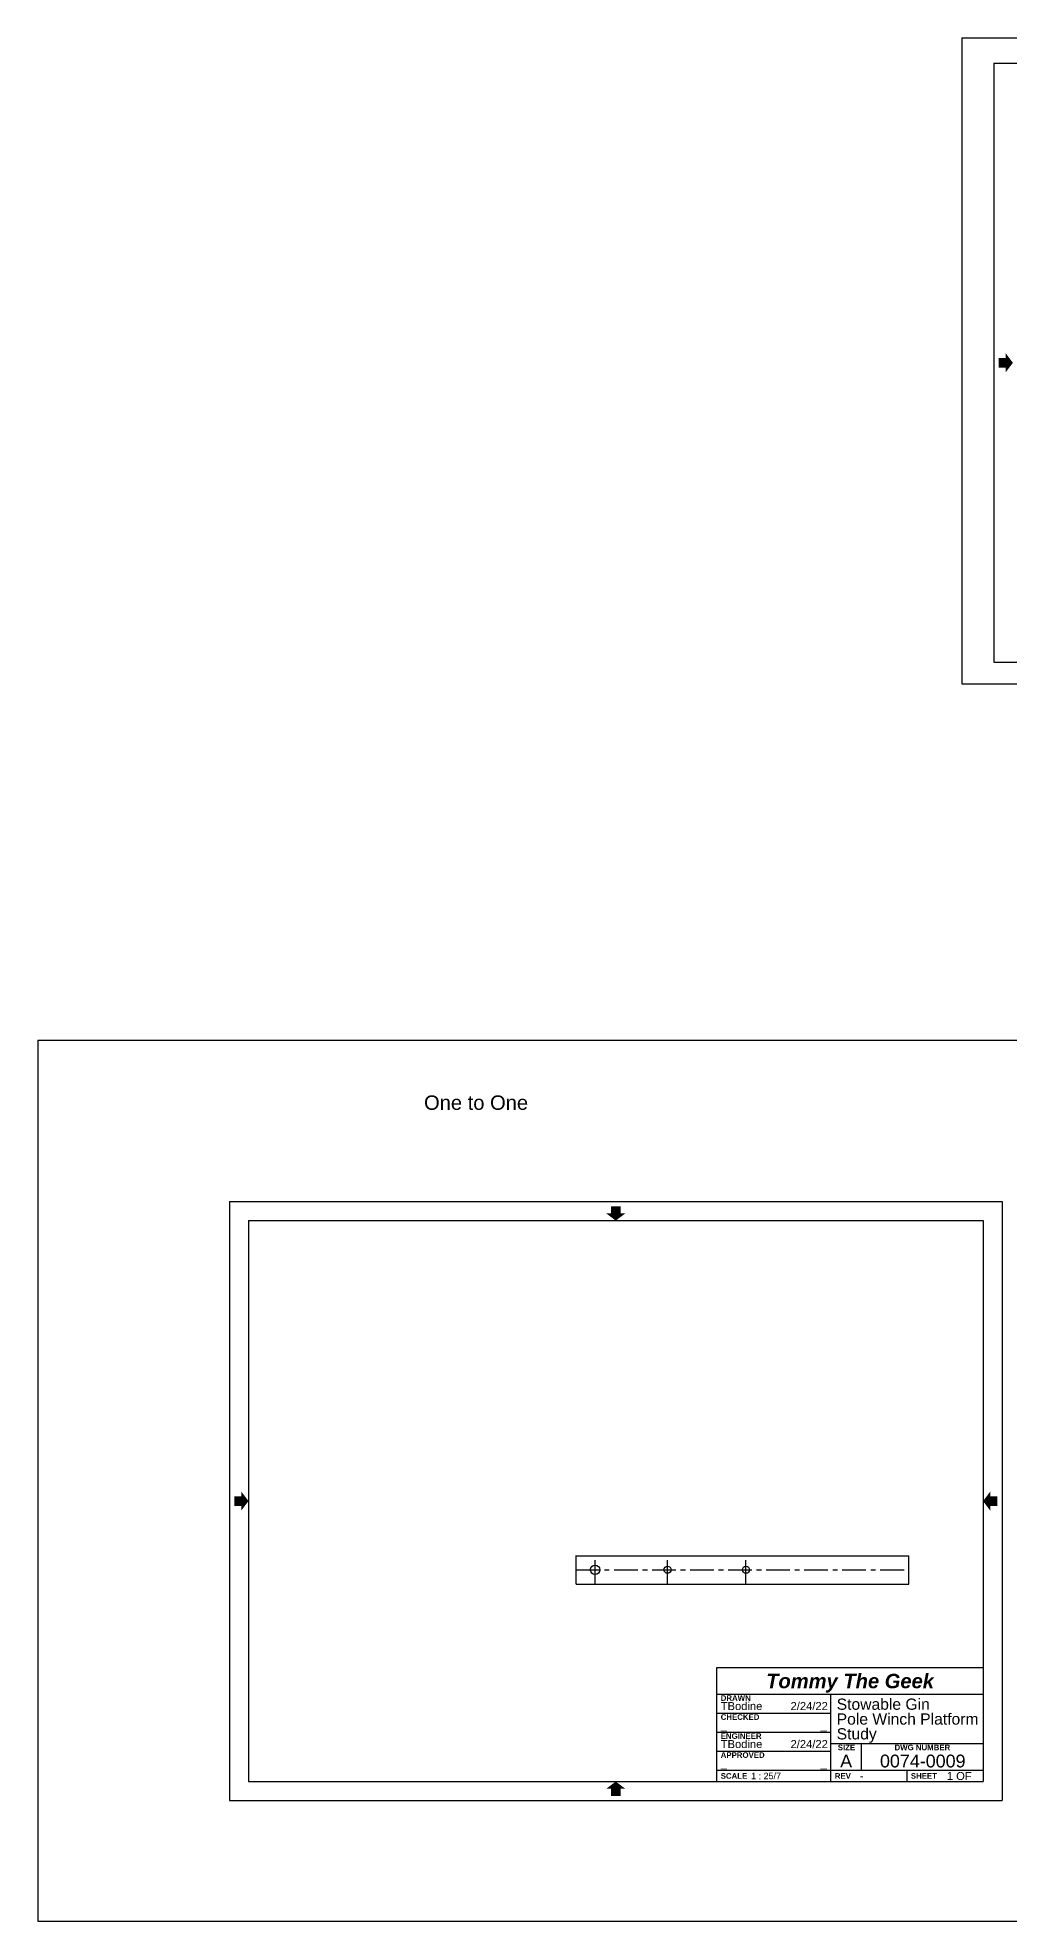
# Model space of a CAD drawing. Header units: inches. Extents: x -62 to 41, y -75 to 25.
# Drawn here: x -61.8 to -10.7, y -74.6 to 24.6 of the extents above; entities that cross this region are included whole.
import ezdxf

# ---------------------------------------------------------------- set-up
doc = ezdxf.new("R2010")
doc.units = ezdxf.units.IN
doc.header["$MEASUREMENT"] = 0
doc.linetypes.add('CENTER', pattern=[2, 1.25, -0.25, 0.25, -0.25])
doc.layers.add('Border', color=7, linetype='CONTINUOUS')
doc.layers.add('NewSteel', color=7, linetype='CONTINUOUS')
doc.styles.add('Arial', font='arial.ttf')
doc.styles.add('Arial_Bold', font='arialbd.ttf')
doc.styles.add('Arial_Bold_Italic', font='arialbi.ttf')

msp = doc.modelspace()

# ---------------------------------------------------------------- linework, layer by layer
at = {"layer": 'Border', "color": 5}
for p, q in [((-13.172956, 24.557566), (-13.172956, -9.442434)), ((-13.172956, 24.557566), (30.827044, 24.557566)), ((-13.172956, -9.442434), (30.827044, -9.442434))]:
    msp.add_line(p, q, dxfattribs=at)
at = {"layer": 'Border'}
for p, q in [((-11.492956, 23.210507), (-11.492956, -8.309493)), ((-11.492956, 23.210507), (29.147044, 23.210507)), ((-11.492956, -8.309493), (29.147044, -8.309493)), ((-61.787607, -28.199381), (-61.787607, -74.558896)), ((-61.787607, -28.199381), (41.200253, -28.199381)), ((-51.700212, -36.686627), (-51.700212, -68.206627)), ((-51.700212, -36.686627), (-11.060212, -36.686627)), ((-11.060212, -36.686627), (-11.060212, -68.206627)), ((-50.700212, -37.686627), (-50.700212, -67.206627)), ((-50.700212, -37.686627), (-12.060212, -37.686627)), ((-12.060212, -37.686627), (-12.060212, -67.206627)), ((-26.060212, -61.206627), (-12.060212, -61.206627)), ((-26.060212, -67.206627), (-26.060212, -61.206627)), ((-26.060212, -62.606627), (-12.060212, -62.606627)), ((-20.060212, -67.206627), (-20.060212, -62.606627)), ((-26.060212, -63.606627), (-20.060212, -63.606627)), ((-26.060212, -64.606627), (-20.060212, -64.606627)), ((-20.060212, -65.206627), (-12.060212, -65.206627)), ((-18.460212, -66.606627), (-18.460212, -65.206627)), ((-26.060212, -65.606627), (-20.060212, -65.606627)), ((-50.700212, -67.206627), (-12.060212, -67.206627)), ((-26.060212, -66.606627), (-12.060212, -66.606627)), ((-16.060212, -67.206627), (-16.060212, -66.606627)), ((-51.700212, -68.206627), (-11.060212, -68.206627)), ((-61.787607, -74.558896), (41.200253, -74.558896))]:
    msp.add_line(p, q, dxfattribs=at)
for points in [[(-10.867956, 7.949257), (-10.867956, 7.201132), (-10.867956, 7.699882), (-11.242956, 7.201132)], [(-10.492956, 7.450507), (-10.867956, 6.951757), (-10.867956, 7.949257), (-10.867956, 7.201132)], [(-10.867956, 7.699882), (-11.242956, 7.201132), (-11.242956, 7.699882)], [(-31.130837, -37.311627), (-31.878962, -37.311627), (-31.130837, -36.936627), (-31.629587, -37.311627)], [(-30.881462, -37.311627), (-31.380212, -37.686627), (-31.130837, -37.311627), (-31.878962, -37.311627)], [(-31.130837, -36.936627), (-31.629587, -37.311627), (-31.629587, -36.936627)], [(-51.075212, -51.947877), (-51.075212, -52.696002), (-51.075212, -52.197252), (-51.450212, -52.696002)], [(-51.075212, -52.197252), (-51.450212, -52.696002), (-51.450212, -52.197252)], [(-50.700212, -52.446627), (-51.075212, -52.945377), (-51.075212, -51.947877), (-51.075212, -52.696002)], [(-12.060212, -52.446627), (-11.685212, -51.947877), (-11.685212, -52.945377), (-11.685212, -52.197252)], [(-11.685212, -52.945377), (-11.685212, -52.197252), (-11.685212, -52.696002), (-11.310212, -52.197252)], [(-11.685212, -52.696002), (-11.310212, -52.197252), (-11.310212, -52.696002)], [(-31.878962, -67.581627), (-31.380212, -67.206627), (-31.629587, -67.581627), (-30.881462, -67.581627)], [(-31.629587, -67.581627), (-30.881462, -67.581627), (-31.629587, -67.956627), (-31.130837, -67.581627)], [(-31.629587, -67.956627), (-31.130837, -67.581627), (-31.130837, -67.956627)]]:
    msp.add_solid(points, dxfattribs=at)
at = {"layer": 'NewSteel'}
for p, q in [((-33.469618, -56.8098), (-33.469618, -55.3098)), ((-33.469618, -55.329376), (-15.969618, -55.329376)), ((-15.969618, -56.8098), (-15.969618, -55.329376)), ((-33.469618, -56.8098), (-15.969618, -56.8098))]:
    msp.add_line(p, q, dxfattribs=at)
at = {"layer": 'NewSteel', "linetype": 'CENTER'}
for p, q in [((-32.469618, -56.8098), (-32.469618, -55.3098)), ((-28.657118, -56.8098), (-28.657118, -55.3098)), ((-24.532118, -56.8098), (-24.532118, -55.3098)), ((-33.469618, -56.0598), (-15.969618, -56.0598))]:
    msp.add_line(p, q, dxfattribs=at)
at = {"layer": 'NewSteel'}
for centre, radius in [((-32.469618, -56.0598), 0.25), ((-28.657118, -56.0598), 0.1875), ((-24.532118, -56.0598), 0.1875)]:
    msp.add_circle(centre, radius, dxfattribs=at)
at = {"layer": 'NewSteel', "color": 1}
msp.add_point((-33.469618, -56.0598), dxfattribs=at)

# ---------------------------------------------------------------- texts
at = {"layer": 'Border'}
for s, height, style, p in [('One to One', 0.757895, 'Arial', (-41.465077, -31.859343)), ('Tommy The Geek', 0.757895, 'Arial_Bold_Italic', (-23.468933, -62.293412)), ('TBodine', 0.421053, 'Arial', (-25.860212, -63.441508)), ('DRAWN', 0.294737, 'Arial_Bold', (-25.860212, -62.957044)), ('2/24/22', 0.421053, 'Arial', (-22.186246, -63.441508)), ('Stowable Gin', 0.589474, 'Arial', (-19.760212, -63.42746)), ('CHECKED', 0.294737, 'Arial_Bold', (-25.860212, -63.957044)), ('Study', 0.589474, 'Arial', (-19.760212, -64.98746)), ('Pole Winch Platform', 0.589474, 'Arial', (-19.760212, -64.20746)), ('_', 0.421053, 'Arial', (-25.860212, -64.441508)), ('TBodine', 0.421053, 'Arial', (-25.860212, -65.441508)), ('ENGINEER', 0.294737, 'Arial_Bold', (-25.860212, -64.957044)), ('2/24/22', 0.421053, 'Arial', (-22.186246, -65.441508)), ('_', 0.421053, 'Arial', (-20.605173, -64.441508)), ('SIZE', 0.294737, 'Arial_Bold', (-19.703138, -65.557044)), ('DWG NUMBER', 0.294737, 'Arial_Bold', (-16.717867, -65.557044)), ('APPROVED', 0.294737, 'Arial_Bold', (-25.860212, -65.957044)), ('A', 0.673684, 'Arial', (-19.577525, -66.460436)), ('0074-0009', 0.673684, 'Arial', (-17.483726, -66.460437)), ('_', 0.421053, 'Arial', (-25.860212, -66.441508)), ('SCALE', 0.294737, 'Arial_Bold', (-25.860212, -67.057044)), ('1 : 25/7', 0.336842, 'Arial', (-24.260212, -67.078532)), ('_', 0.421053, 'Arial', (-20.605173, -66.441508)), ('REV', 0.294737, 'Arial_Bold', (-19.860212, -67.057044)), ('-', 0.421053, 'Arial', (-18.540315, -67.121508)), ('SHEET', 0.294737, 'Arial_Bold', (-15.860212, -67.057044)), ('1 OF ', 0.421053, 'Arial', (-13.966181, -67.121508))]:
    msp.add_text(s, height=height, dxfattribs=dict(at, style=style)).set_placement(p)

doc.saveas('drawing.dxf')
